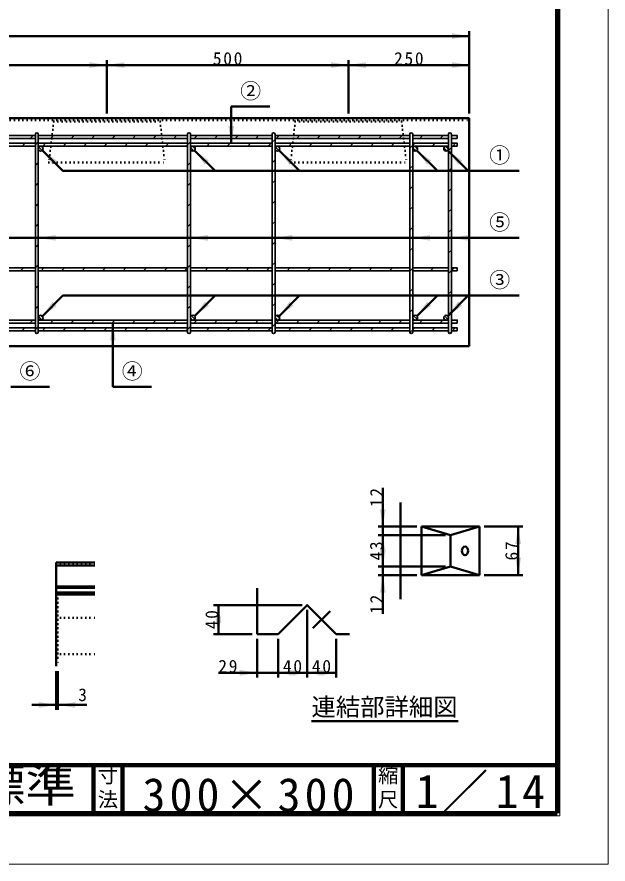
# Model space of a CAD drawing. Units: millimetres, scale not verified, with parts at other scales. Extents: x -2102 to 2102, y -1485 to 1485.
# Drawn here: x 879 to 2102, y -1485 to 268 of the extents above; entities that cross this region are included whole.
import ezdxf
from ezdxf.enums import TextEntityAlignment as Align

# ---------------------------------------------------------------- set-up
doc = ezdxf.new("R2010")
doc.units = ezdxf.units.MM
doc.header["$LTSCALE"] = 5
doc.linetypes.add('DOTTED', pattern=[1.75, 0.25, -1.5])
doc.linetypes.add('LONG_DASHED_DOTTED', pattern=[15.25, 12, -1.5, 0.25, -1.5])
doc.layers.add('0-0_V-nasSTD', color=7, linetype='Continuous', lineweight=35)
doc.layers.add('0-1_0', color=7, linetype='Continuous', lineweight=50)
doc.styles.add('ＭＳ ゴシック', font='')
doc.styles.get('ＭＳ ゴシック').set_extended_font_data('MS Gothic')

msp = doc.modelspace()

# ---------------------------------------------------------------- linework, layer by layer
at = {"layer": '0-0_V-nasSTD', "lineweight": 50}
for p, q in [((1322.814, 82.89), (1322.814, 6.89)), ((1322.814, 82.89), (1402.814, 82.89)), ((1289.276, -50.072), (1246.849, -7.645)), ((1464.276, -50.072), (1421.849, -7.645)), ((1749.276, -50.072), (1706.849, -7.645)), ((1813.276, -50.072), (1770.849, -7.645)), ((1918.314, -188.86), (815.314, -188.86)), ((974.276, -308.148), (931.849, -350.574)), ((1918.314, -308.148), (974.276, -308.148)), ((1289.276, -308.148), (1246.849, -350.574)), ((1464.276, -308.148), (1421.849, -350.574)), ((1749.276, -308.148), (1706.849, -350.574)), ((1813.276, -308.148), (1770.849, -350.574)), ((1077.814, -497.11), (1077.814, -365.11))]:
    msp.add_line(p, q, dxfattribs=at)
at = {"layer": '0-0_V-nasSTD'}
for p, q in [((815.314, 22.89), (917.314, 22.89)), ((906.599, 16.89), (912.599, 22.89)), ((917.314, 25.89), (917.314, -384.11)), ((923.314, 25.89), (923.314, -384.11)), ((923.314, 22.89), (1232.314, 22.89)), ((949.026, 16.89), (955.026, 22.89)), ((991.452, 16.89), (997.452, 22.89)), ((1033.879, 16.89), (1039.879, 22.89)), ((1076.305, 16.89), (1082.305, 22.89)), ((1118.731, 16.89), (1124.731, 22.89)), ((1161.158, 16.89), (1167.158, 22.89)), ((1203.584, 16.89), (1209.584, 22.89)), ((1232.314, 25.89), (1232.314, -384.11)), ((1238.314, 25.89), (1238.314, -384.11)), ((1238.314, 22.89), (1407.314, 22.89)), ((1246.011, 16.89), (1252.011, 22.89)), ((1288.437, 16.89), (1294.437, 22.89)), ((1330.864, 16.89), (1336.864, 22.89)), ((1373.29, 16.89), (1379.29, 22.89)), ((1407.314, 25.89), (1407.314, -384.11)), ((1413.314, 25.89), (1413.314, -384.11)), ((1413.314, 22.89), (1692.314, 22.89)), ((1421.716, 22.89), (1415.716, 16.89)), ((1464.143, 22.89), (1458.143, 16.89)), ((1500.569, 16.89), (1506.569, 22.89)), ((1542.996, 16.89), (1548.996, 22.89)), ((1585.422, 16.89), (1591.422, 22.89)), ((1627.848, 16.89), (1633.848, 22.89)), ((1670.275, 16.89), (1676.275, 22.89)), ((1692.314, 25.89), (1692.314, -384.11)), ((1698.314, 25.89), (1698.314, -384.11)), ((1698.314, 22.89), (1772.314, 22.89)), ((1712.701, 16.89), (1718.701, 22.89)), ((1755.128, 16.89), (1761.128, 22.89)), ((1772.314, 25.89), (1772.314, -384.11)), ((1778.314, 25.89), (1778.314, -384.11)), ((815.314, 16.89), (917.314, 16.89)), ((815.314, 6.89), (917.314, 6.89)), ((917.314, 0.89), (815.314, 0.89)), ((890.099, 0.89), (896.099, 6.89)), ((923.314, 9.693), (917.314, 3.693)), ((923.314, 16.89), (1232.314, 16.89)), ((923.314, 6.89), (1232.314, 6.89)), ((1232.314, 0.89), (923.314, 0.89)), ((929.817, 0.659), (933.082, -2.606)), ((938.526, 6.89), (932.526, 0.89)), ((974.952, 0.89), (980.952, 6.89)), ((1017.379, 0.89), (1023.379, 6.89)), ((1059.805, 0.89), (1065.805, 6.89)), ((1102.231, 0.89), (1108.231, 6.89)), ((1144.658, 0.89), (1150.658, 6.89)), ((1187.084, 0.89), (1193.084, 6.89)), ((1229.511, 0.89), (1232.314, 3.693)), ((1238.314, 9.693), (1232.314, 3.693)), ((1238.314, 16.89), (1407.314, 16.89)), ((1238.314, 6.89), (1407.314, 6.89)), ((1407.314, 0.89), (1238.314, 0.89)), ((1242.86, 0.87), (1248.293, -4.563)), ((1271.937, 0.89), (1277.937, 6.89)), ((1314.364, 0.89), (1320.364, 6.89)), ((1356.79, 0.89), (1362.79, 6.89)), ((1399.216, 0.89), (1405.216, 6.89)), ((1413.314, 14.987), (1407.314, 8.987)), ((1413.314, 16.89), (1692.314, 16.89)), ((1413.314, 6.89), (1692.314, 6.89)), ((1692.314, 0.89), (1413.314, 0.89)), ((1419.863, 0.644), (1423.068, -2.561)), ((1441.643, 0.89), (1447.643, 6.89)), ((1484.069, 0.89), (1490.069, 6.89)), ((1526.496, 0.89), (1532.496, 6.89)), ((1568.922, 0.89), (1574.922, 6.89)), ((1611.348, 0.89), (1617.348, 6.89)), ((1653.775, 0.89), (1659.775, 6.89)), ((1698.314, 3.003), (1692.314, -2.997)), ((1698.314, 16.89), (1772.314, 16.89)), ((1772.314, 6.89), (1698.314, 6.89)), ((1702.201, 6.89), (1698.314, 3.003)), ((1772.314, 0.89), (1698.314, 0.89)), ((1702.522, 0.827), (1708.251, -4.901)), ((1738.628, 0.89), (1744.628, 6.89)), ((1766.22, 0.769), (1772.193, -5.203)), ((1778.314, 16.89), (1790.314, 16.89)), ((1778.314, 0.89), (1790.314, 0.89)), ((1781.054, 0.89), (1787.054, 6.89)), ((924.401, -0.996), (931.427, -8.022)), ((1238.743, -2.084), (1245.34, -8.681)), ((1414.415, -0.979), (1421.444, -8.008)), ((1698.632, -2.354), (1705.07, -8.791)), ((1762.54, -2.622), (1768.801, -8.883)), ((1778.314, -1.85), (1772.314, -7.85)), ((923.314, -32.733), (917.314, -38.733)), ((1238.314, -32.733), (1232.314, -38.733)), ((1413.314, -27.439), (1407.314, -33.439)), ((1698.314, -39.424), (1692.314, -45.424)), ((1778.314, -44.277), (1772.314, -50.277)), ((1413.314, -69.865), (1407.314, -75.865)), ((923.314, -75.16), (917.314, -81.16)), ((1238.314, -75.16), (1232.314, -81.16)), ((1698.314, -81.85), (1692.314, -87.85)), ((1778.314, -86.703), (1772.314, -92.703)), ((923.314, -117.586), (917.314, -123.586)), ((1238.314, -117.586), (1232.314, -123.586)), ((1413.314, -112.292), (1407.314, -118.292)), ((1698.314, -124.277), (1692.314, -130.277)), ((1778.314, -129.129), (1772.314, -135.129)), ((1413.314, -154.718), (1407.314, -160.718)), ((923.314, -160.013), (917.314, -166.013)), ((1238.314, -160.013), (1232.314, -166.013)), ((1698.314, -166.703), (1692.314, -172.703)), ((1778.314, -171.556), (1772.314, -177.556)), ((923.314, -202.439), (917.314, -208.439)), ((1238.314, -202.439), (1232.314, -208.439)), ((1413.314, -197.145), (1407.314, -203.145)), ((1698.314, -209.129), (1692.314, -215.129)), ((1772.314, -219.982), (1778.314, -213.982)), ((923.314, -244.865), (917.314, -250.865)), ((1238.314, -244.865), (1232.314, -250.865)), ((1413.314, -239.571), (1407.314, -245.571)), ((815.314, -251.11), (917.314, -251.11)), ((815.314, -257.11), (917.314, -257.11)), ((886.658, -257.11), (892.658, -251.11)), ((923.314, -251.11), (1232.314, -251.11)), ((923.314, -257.11), (1232.314, -257.11)), ((935.084, -251.11), (929.084, -257.11)), ((971.511, -257.11), (977.511, -251.11)), ((1013.937, -257.11), (1019.937, -251.11)), ((1056.364, -257.11), (1062.364, -251.11)), ((1098.79, -257.11), (1104.79, -251.11)), ((1141.216, -257.11), (1147.216, -251.11)), ((1183.643, -257.11), (1188.426, -252.327)), ((1189.643, -251.11), (1188.426, -252.327)), ((1226.069, -257.11), (1232.069, -251.11)), ((1238.314, -251.11), (1407.314, -251.11)), ((1238.314, -257.11), (1407.314, -257.11)), ((1268.496, -257.11), (1274.496, -251.11)), ((1310.922, -257.11), (1316.922, -251.11)), ((1353.348, -257.11), (1359.348, -251.11)), ((1395.775, -257.11), (1401.775, -251.11)), ((1413.314, -251.11), (1692.314, -251.11)), ((1413.314, -257.11), (1692.314, -257.11)), ((1444.201, -251.11), (1438.201, -257.11)), ((1480.628, -257.11), (1486.628, -251.11)), ((1523.054, -257.11), (1529.054, -251.11)), ((1565.48, -257.11), (1571.48, -251.11)), ((1607.907, -257.11), (1613.907, -251.11)), ((1650.333, -257.11), (1656.333, -251.11)), ((1692.314, -257.556), (1698.314, -251.556)), ((1698.314, -251.11), (1772.314, -251.11)), ((1698.314, -251.556), (1698.76, -251.11)), ((1698.314, -257.11), (1772.314, -257.11)), ((1735.186, -257.11), (1741.186, -251.11)), ((1772.314, -262.409), (1778.314, -256.409)), ((1778.314, -256.409), (1783.612, -251.11)), ((1778.314, -257.11), (1790.314, -257.11)), ((923.314, -287.292), (917.314, -293.292)), ((1238.314, -287.292), (1232.314, -293.292)), ((1413.314, -281.997), (1407.314, -287.997)), ((1692.314, -299.982), (1698.314, -293.982)), ((1772.314, -304.835), (1778.314, -298.835)), ((923.314, -329.718), (917.314, -335.718)), ((1238.314, -329.718), (1232.314, -335.718)), ((1413.314, -324.424), (1407.314, -330.424)), ((928.162, -349.112), (933.311, -354.262)), ((1240.298, -350.121), (1247.302, -357.125)), ((1416.431, -349.478), (1422.946, -355.992)), ((1692.314, -342.409), (1698.314, -336.409)), ((1700.087, -350.291), (1707.133, -357.337)), ((1763.896, -350.46), (1770.963, -357.527)), ((1772.314, -347.261), (1778.314, -341.261)), ((815.314, -359.11), (917.314, -359.11)), ((917.314, -365.11), (815.314, -365.11)), ((905.937, -365.11), (911.937, -359.11)), ((923.314, -359.11), (1232.314, -359.11)), ((1232.314, -365.11), (923.314, -365.11)), ((923.845, -351.866), (930.557, -358.578)), ((948.364, -365.11), (954.364, -359.11)), ((990.79, -365.11), (996.79, -359.11)), ((1033.216, -365.11), (1039.216, -359.11)), ((1075.643, -365.11), (1081.643, -359.11)), ((1118.069, -365.11), (1124.069, -359.11)), ((1160.496, -365.11), (1166.496, -359.11)), ((1202.922, -365.11), (1208.922, -359.11)), ((1238.314, -359.11), (1407.314, -359.11)), ((1407.314, -365.11), (1238.314, -365.11)), ((1238.475, -355.369), (1242.054, -358.949)), ((1245.348, -365.11), (1251.348, -359.11)), ((1287.775, -365.11), (1293.775, -359.11)), ((1330.201, -365.11), (1336.201, -359.11)), ((1372.628, -365.11), (1378.628, -359.11)), ((1413.314, -366.85), (1407.314, -372.85)), ((1413.314, -359.11), (1692.314, -359.11)), ((1692.314, -365.11), (1413.314, -365.11)), ((1413.354, -353.472), (1418.951, -359.069)), ((1415.054, -365.11), (1421.054, -359.11)), ((1457.48, -365.11), (1463.48, -359.11)), ((1499.907, -365.11), (1505.907, -359.11)), ((1542.333, -365.11), (1548.333, -359.11)), ((1584.76, -365.11), (1590.76, -359.11)), ((1627.186, -365.11), (1633.186, -359.11)), ((1669.612, -365.11), (1675.612, -359.11)), ((1772.314, -359.11), (1698.314, -359.11)), ((1772.314, -365.11), (1698.314, -365.11)), ((1698.658, -355.933), (1701.491, -358.766)), ((1712.039, -365.11), (1718.039, -359.11)), ((1754.465, -365.11), (1760.465, -359.11)), ((1762.996, -356.631), (1764.792, -358.427)), ((1778.314, -365.11), (1790.314, -365.11)), ((815.314, -375.11), (917.314, -375.11)), ((815.314, -381.11), (917.314, -381.11)), ((889.437, -381.11), (895.437, -375.11)), ((923.314, -372.145), (917.314, -378.145)), ((923.314, -375.11), (1232.314, -375.11)), ((923.314, -381.11), (1232.314, -381.11)), ((937.864, -375.11), (931.864, -381.11)), ((974.29, -381.11), (980.29, -375.11)), ((1016.716, -381.11), (1022.716, -375.11)), ((1059.143, -381.11), (1065.143, -375.11)), ((1101.569, -381.11), (1107.569, -375.11)), ((1143.996, -381.11), (1149.996, -375.11)), ((1186.422, -381.11), (1192.422, -375.11)), ((1228.848, -381.11), (1232.314, -377.644)), ((1238.314, -372.145), (1232.314, -378.145)), ((1238.314, -375.11), (1407.314, -375.11)), ((1238.314, -381.11), (1407.314, -381.11)), ((1277.275, -375.11), (1271.275, -381.11)), ((1319.701, -375.11), (1313.701, -381.11)), ((1356.128, -381.11), (1362.128, -375.11)), ((1398.554, -381.11), (1404.554, -375.11)), ((1413.314, -375.11), (1692.314, -375.11)), ((1413.314, -381.11), (1692.314, -381.11)), ((1440.98, -381.11), (1446.98, -375.11)), ((1483.407, -381.11), (1489.407, -375.11)), ((1525.833, -381.11), (1531.833, -375.11)), ((1568.26, -381.11), (1574.26, -375.11)), ((1610.686, -381.11), (1616.686, -375.11)), ((1653.112, -381.11), (1659.112, -375.11)), ((1692.386, -384.763), (1698.314, -378.835)), ((1698.314, -375.11), (1772.314, -375.11)), ((1698.314, -378.335), (1701.539, -375.11)), ((1698.314, -381.11), (1772.314, -381.11)), ((1737.965, -381.11), (1743.965, -375.11)), ((1774.918, -387.084), (1778.314, -383.688)), ((1778.314, -381.11), (1790.314, -381.11)), ((1780.392, -381.11), (1786.392, -375.11))]:
    msp.add_line(p, q, dxfattribs=at)
at = {"layer": '0-0_V-nasSTD', "linetype": 'DOTTED', "lineweight": 50}
for p, q in [((945.314, -33.11), (1185.314, -33.11)), ((1445.314, -33.11), (1685.314, -33.11))]:
    msp.add_line(p, q, dxfattribs=at)
at = {"layer": '0-0_V-nasSTD', "lineweight": 100}
for p, q in [((1037.5, -1280), (1037.5, -1380)), ((1097.5, -1280), (1097.5, -1380)), ((1617.5, -1280), (1617.5, -1380)), ((1677.5, -1280), (1677.5, -1380)), ((-1997.5, -1380), (1997.5, -1380))]:
    msp.add_line(p, q, dxfattribs=at)
at = {"layer": '0-0_V-nasSTD', "lineweight": 18}
for points in [[(-2102.5, -1485), (-2102.5, 1485), (2102.5, 1485), (2102.5, -1485)], [(-2002.5, -1385), (-2002.5, 1385), (2002.5, 1385), (2002.5, -1385)]]:
    msp.add_lwpolyline(points, close=True, dxfattribs=at)
at = {"layer": '0-0_V-nasSTD', "lineweight": 100}
msp.add_lwpolyline([(1997.5, -1380), (1997.5, 1380), (-1997.5, 1380)], dxfattribs=at)
at = {"layer": '0-0_V-nasSTD'}
for points in [[(1778.314, 22.89), (1790.314, 22.89), (1790.314, 16.89)], [(1778.314, 6.89), (1790.314, 6.89), (1790.314, 0.89)], [(1778.314, -251.11), (1790.314, -251.11), (1790.314, -257.11)], [(1778.314, -359.11), (1790.314, -359.11), (1790.314, -365.11)], [(1778.314, -375.11), (1790.314, -375.11), (1790.314, -381.11)]]:
    msp.add_lwpolyline(points, dxfattribs=at)
at = {"layer": '0-0_V-nasSTD', "lineweight": 50}
msp.add_lwpolyline([(1918.314, -50.072), (974.276, -50.072), (931.849, -7.645)], dxfattribs=at)
at = {"layer": '0-0_V-nasSTD'}
for centre in [(928.314, -4.11), (1243.314, -4.11), (1418.314, -4.11), (1703.314, -4.11), (1767.314, -4.11), (928.314, -354.11), (1243.314, -354.11), (1418.314, -354.11), (1703.314, -354.11), (1767.314, -354.11)]:
    msp.add_circle(centre, 5, dxfattribs=at)
for centre, start, end in [((920.314, 25.89), 0, 180), ((1235.314, 25.89), 0, 180), ((1410.314, 25.89), 0, 180), ((1695.314, 25.89), 0, 180), ((1775.314, 25.89), 0, 180), ((920.314, -384.11), 180, 0), ((1235.314, -384.11), 180, 0), ((1410.314, -384.11), 180, 0), ((1695.314, -384.11), 180, 0), ((1775.314, -384.11), 180, 0)]:
    msp.add_arc(centre, 3, start, end, dxfattribs=at)
for points in [[(1779.314, 222.89), (1779.314, 234.89), (1815.314, 228.89)], [(1029.314, 162.89), (1029.314, 174.89), (1065.314, 168.89)], [(1065.314, 168.89), (1101.314, 162.89), (1101.314, 174.89)], [(1529.314, 162.89), (1529.314, 174.89), (1565.314, 168.89)], [(1565.314, 168.89), (1601.314, 162.89), (1601.314, 174.89)], [(1779.314, 162.89), (1779.314, 174.89), (1815.314, 168.89)], [(1316.814, 42.89), (1322.814, 6.89), (1328.814, 42.89)], [(931.849, -7.645), (953.062, -37.344), (961.548, -28.859)], [(1246.849, -7.645), (1268.062, -37.344), (1276.548, -28.859)], [(1421.849, -7.645), (1443.062, -37.344), (1451.548, -28.859)], [(1706.849, -7.645), (1728.062, -37.344), (1736.548, -28.859)], [(1770.849, -7.645), (1792.062, -37.344), (1800.548, -28.859)], [(923.314, -188.86), (959.314, -194.86), (959.314, -182.86)], [(1238.314, -188.86), (1274.314, -194.86), (1274.314, -182.86)], [(1413.314, -188.86), (1449.314, -194.86), (1449.314, -182.86)], [(1698.314, -188.86), (1734.314, -194.86), (1734.314, -182.86)], [(1778.314, -188.86), (1814.314, -194.86), (1814.314, -182.86)], [(931.849, -350.574), (953.062, -320.876), (961.548, -329.361)], [(1246.849, -350.574), (1268.062, -320.876), (1276.548, -329.361)], [(1421.849, -350.574), (1443.062, -320.876), (1451.548, -329.361)], [(1706.849, -350.574), (1728.062, -320.876), (1736.548, -329.361)], [(1770.849, -350.574), (1792.062, -320.876), (1800.548, -329.361)], [(1071.814, -401.11), (1077.814, -365.11), (1083.814, -401.11)], [(1630.444, -750.498), (1636.444, -786.498), (1642.444, -750.498)], [(1910.444, -822.498), (1916.444, -786.498), (1922.444, -822.498)], [(1630.444, -840.498), (1636.444, -804.498), (1642.444, -840.498)], [(1630.444, -832.998), (1636.444, -868.998), (1642.444, -832.998)], [(1910.444, -850.998), (1916.444, -886.998), (1922.444, -850.998)], [(1630.444, -922.998), (1636.444, -886.998), (1642.444, -922.998)], [(1290.025, -985.071), (1296.025, -949.071), (1302.025, -985.071)], [(1290.025, -973.071), (1296.025, -1009.071), (1302.025, -973.071)], [(1340.025, -1095.071), (1340.025, -1083.071), (1376.025, -1089.071)], [(1419.525, -1089.071), (1455.525, -1095.071), (1455.525, -1083.071)], [(1443.525, -1095.071), (1443.525, -1083.071), (1479.525, -1089.071)], [(1479.525, -1089.071), (1515.525, -1095.071), (1515.525, -1083.071)], [(1503.525, -1095.071), (1503.525, -1083.071), (1539.525, -1089.071)], [(924.336, -1161.624), (924.336, -1149.624), (960.336, -1155.624)], [(964.086, -1155.624), (1000.086, -1161.624), (1000.086, -1149.624)]]:
    msp.add_solid(points, dxfattribs=at)
at = {"layer": '0-1_0'}
for p, q in [((-184.686, 228.89), (1815.314, 228.89)), ((1815.314, 68.89), (1815.314, 238.89)), ((1065.314, 68.89), (1065.314, 178.89)), ((1565.314, 68.89), (1565.314, 178.89)), ((565.314, 168.89), (1065.314, 168.89)), ((1065.314, 168.89), (1565.314, 168.89)), ((1565.314, 168.89), (1815.314, 168.89)), ((-184.686, 58.89), (1815.314, 58.89)), ((1815.314, 58.89), (1815.314, -413.11)), ((-184.686, -413.11), (1815.314, -413.11)), ((866.314, -497.11), (946.314, -497.11)), ((1077.814, -497.11), (1157.814, -497.11)), ((1636.444, -706.498), (1636.444, -786.498)), ((1672.944, -736.748), (1672.944, -936.748)), ((1706.444, -786.498), (1626.444, -786.498)), ((1636.444, -804.498), (1636.444, -786.498)), ((1716.444, -786.498), (1716.444, -886.998)), ((1716.444, -786.498), (1836.444, -786.498)), ((1836.444, -786.498), (1836.444, -886.998)), ((1846.444, -786.498), (1926.444, -786.498)), ((1916.444, -886.998), (1916.444, -786.498)), ((1766.444, -804.498), (1626.444, -804.498)), ((1636.444, -868.998), (1636.444, -804.498)), ((1776.444, -804.498), (1776.444, -868.998)), ((960.336, -860.624), (1040.336, -860.624)), ((960.336, -860.624), (960.336, -1075.624)), ((960.336, -866.874), (1040.336, -866.874)), ((1766.444, -868.998), (1626.444, -868.998)), ((1636.444, -886.998), (1636.444, -868.998)), ((1706.444, -886.998), (1626.444, -886.998)), ((1636.444, -966.998), (1636.444, -886.998)), ((1716.444, -886.998), (1836.444, -886.998)), ((1846.444, -886.998), (1926.444, -886.998)), ((960.336, -910.605), (1040.336, -910.605)), ((960.336, -913.124), (1040.336, -913.124)), ((960.336, -923.124), (1040.336, -923.124)), ((960.336, -927.322), (1040.336, -927.322)), ((1376.025, -914.071), (1376.025, -1009.071)), ((1469.525, -949.071), (1286.025, -949.071)), ((1296.025, -1009.071), (1296.025, -949.071)), ((1479.525, -959.071), (1479.525, -1099.071)), ((1366.025, -1009.071), (1286.025, -1009.071)), ((1376.025, -1009.071), (1419.525, -1009.071)), ((1539.525, -1009.071), (1567.525, -1009.071)), ((1376.025, -1019.071), (1376.025, -1099.071)), ((1419.525, -1019.071), (1419.525, -1099.071)), ((1539.525, -1019.071), (1539.525, -1099.071)), ((960.336, -1085.624), (960.336, -1165.624)), ((964.086, -1085.624), (964.086, -1165.624)), ((1296.025, -1089.071), (1376.025, -1089.071)), ((1376.025, -1089.071), (1419.525, -1089.071)), ((910.336, -1155.624), (960.336, -1155.624)), ((960.336, -1155.624), (964.086, -1155.624)), ((1024.086, -1155.624), (964.086, -1155.624)), ((1488.687, -1189.314), (1792.095, -1189.314))]:
    msp.add_line(p, q, dxfattribs=at)
at = {"layer": '0-1_0', "linetype": 'DOTTED'}
for p, q in [((-184.686, 54.89), (1815.314, 54.89)), ((955.314, 51.89), (952.314, 54.89)), ((1175.314, 51.89), (1178.314, 54.89)), ((1455.314, 51.89), (1452.314, 54.89)), ((1675.314, 51.89), (1678.314, 54.89)), ((955.314, 51.89), (945.314, -33.11)), ((1455.314, 51.89), (1445.314, -33.11)), ((960.336, -865.624), (1040.336, -865.624)), ((964.086, -935.624), (960.336, -933.124)), ((964.086, -935.624), (964.086, -1075.624)), ((960.336, -963.124), (964.086, -960.624)), ((960.336, -975.624), (1040.336, -975.624)), ((960.336, -1050.624), (1040.336, -1050.624))]:
    msp.add_line(p, q, dxfattribs=at)
at = {"layer": '0-1_0', "linetype": 'LONG_DASHED_DOTTED'}
msp.add_line((1491.847, -996.748), (1527.203, -961.393), dxfattribs=at)
at = {"layer": '0-1_0', "lineweight": 100}
msp.add_line((-1997.5, -1280), (1997.5, -1280), dxfattribs=at)
at = {"layer": '0-1_0', "linetype": 'DOTTED'}
for points in [[(955.314, 51.89), (1175.314, 51.89), (1185.314, -33.11)], [(1455.314, 51.89), (1675.314, 51.89), (1685.314, -33.11)]]:
    msp.add_lwpolyline(points, dxfattribs=at)
at = {"layer": '0-1_0'}
for points in [[(1716.444, -786.498), (1776.444, -804.498), (1836.444, -786.498)], [(1716.444, -886.998), (1776.444, -868.998), (1836.444, -886.998)], [(1419.525, -1009.071), (1479.525, -949.071), (1539.525, -1009.071)], [(1419.525, -1089.071), (1479.525, -1089.071), (1539.525, -1089.071)]]:
    msp.add_lwpolyline(points, dxfattribs=at)
msp.add_ellipse((1806.444, -836.748), major_axis=(0, 9), ratio=0.707107, dxfattribs=at)

# ---------------------------------------------------------------- texts
at = {"layer": '0-0_V-nasSTD', "style": 'ＭＳ ゴシック'}
for s, height, p in [('②', 31.67, (1341.214, 89.89)), ('①', 31.67, (1856.714, -43.072)), ('⑤', 31.67, (1856.714, -181.86)), ('③', 31.67, (1856.714, -301.148)), ('⑥', 31.67, (884.714, -490.11)), ('④', 31.67, (1096.214, -490.11)), ('3', 26.39, (1006.086, -1155.624)), ('連結部詳細図', 36.95, (1488.687, -1189.314)), ('寸', 30.79, (1046.482, -1326.001)), ('縮', 30.79, (1626.482, -1326.001)), ('法', 30.79, (1046.476, -1375.99)), ('尺', 30.79, (1626.476, -1375.99))]:
    msp.add_text(s, height=height, dxfattribs=at).set_placement(p, align=Align.BOTTOM_LEFT)
at = {"layer": '0-0_V-nasSTD', "style": 'ＭＳ ゴシック', "width": 1.1}
msp.add_text('ユニロードⅡ Ｖ標準', height=69.65, dxfattribs=at).set_placement((8.5, -1377.53), align=Align.BOTTOM_LEFT)
at = {"layer": '0-0_V-nasSTD', "attachment_point": 7, "style": 'ＭＳ ゴシック'}
for s, insert, char_height in [('\\T1.2;500', (1284.714, 168.89), 26.39), ('\\T1.2;250', (1659.714, 168.89), 26.39), ('\\T1.2;29', (1296.025, -1089.071), 26.39), ('\\T1.2;40', (1429.725, -1089.071), 26.39), ('\\T1.2;40', (1489.725, -1089.071), 26.39), ('\\T1.16;1／14', (1704.533, -1377.418), 69.65), ('\\T1.18;300×300', (1139.081, -1377.492), 69.65)]:
    msp.add_mtext(s, dxfattribs=dict(at, insert=insert, char_height=char_height))
at = {"layer": '0-0_V-nasSTD', "char_height": 26.39, "attachment_point": 7, "rotation": 90, "style": 'ＭＳ ゴシック'}
for s, insert in [('\\T1.2;12', (1636.444, -746.098)), ('\\T1.2;43', (1636.444, -856.548)), ('\\T1.2;67', (1916.444, -856.548)), ('\\T1.2;12', (1636.444, -966.998)), ('\\T1.2;40', (1296.025, -998.871))]:
    msp.add_mtext(s, dxfattribs=dict(at, insert=insert))

doc.saveas('drawing.dxf')
